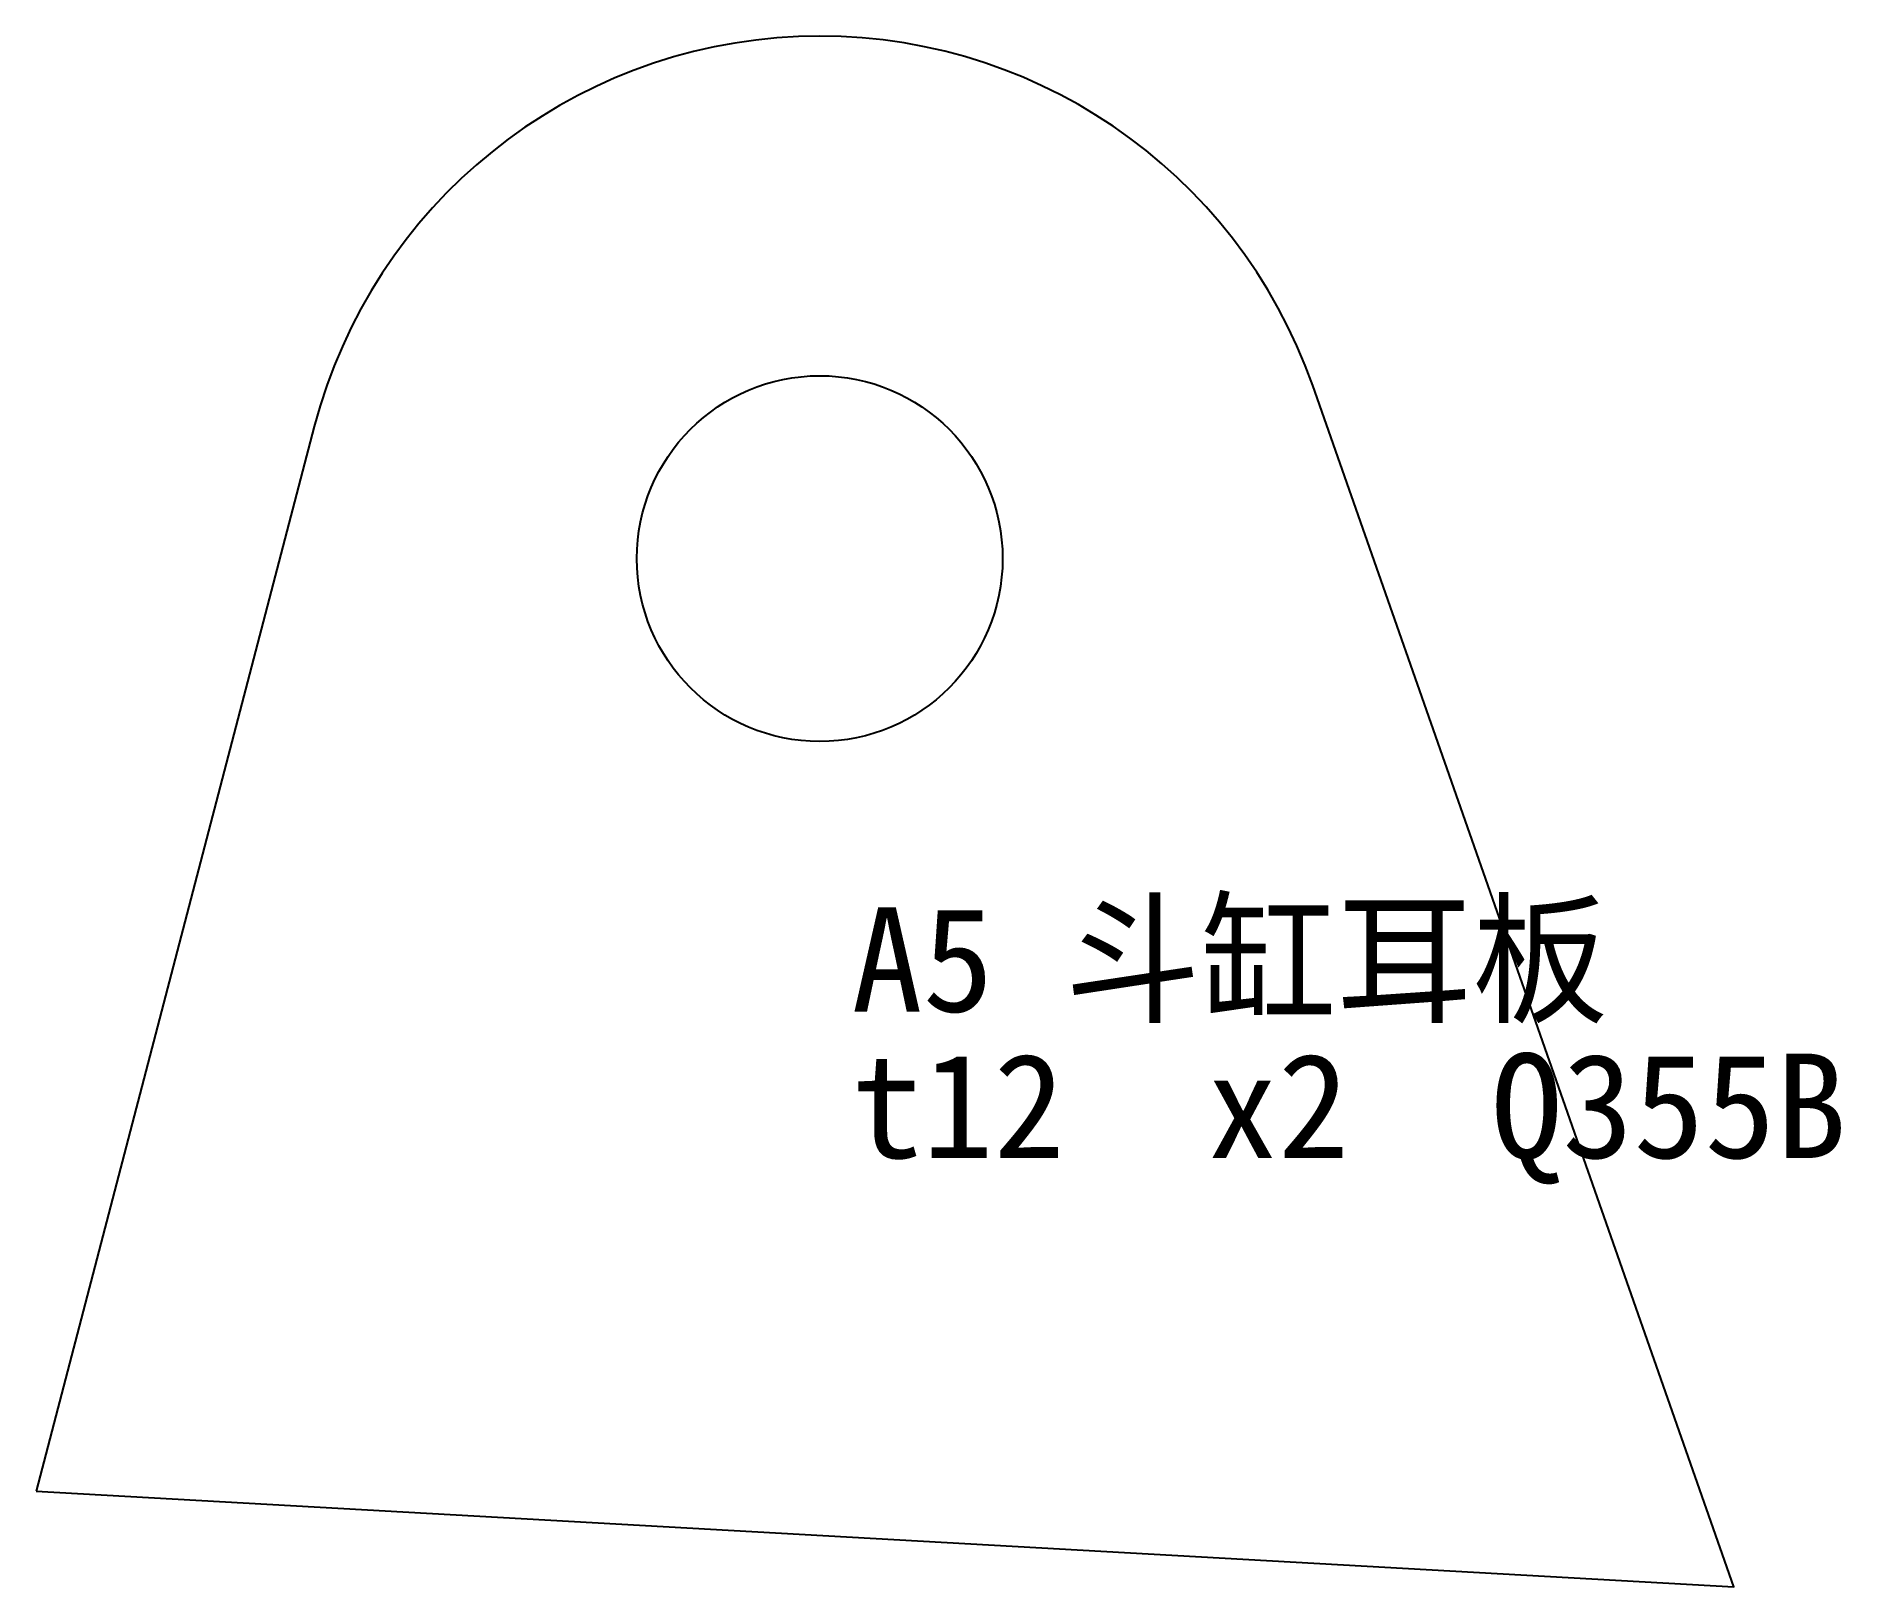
# Model space of a CAD drawing. Header units: millimetres. Extents: x 90 to 228, y 86 to 205.
import ezdxf

# ---------------------------------------------------------------- set-up
doc = ezdxf.new("R2010")
doc.units = ezdxf.units.MM
doc.layers.add('CUT', color=7, linetype='Continuous')
doc.layers.add('MARK', color=3, linetype='Continuous')

msp = doc.modelspace()

# ---------------------------------------------------------------- linework, layer by layer
at = {"layer": 'CUT'}
msp.add_lwpolyline([(90, 93.62), (220, 86.28), (187.75, 178.24, 0.740123), (111.3, 175.11)], format="xyb", close=True, dxfattribs=at)
msp.add_circle((150, 165), 14, dxfattribs=at)

# ---------------------------------------------------------------- texts
at = {"layer": 'MARK'}
for s, p in [('A5 斗缸耳板', (152.43, 130.31)), ('t12  x2  Q355B', (152.43, 119.11))]:
    msp.add_text(s, height=8, dxfattribs=at).set_placement(p)

doc.saveas('drawing.dxf')
